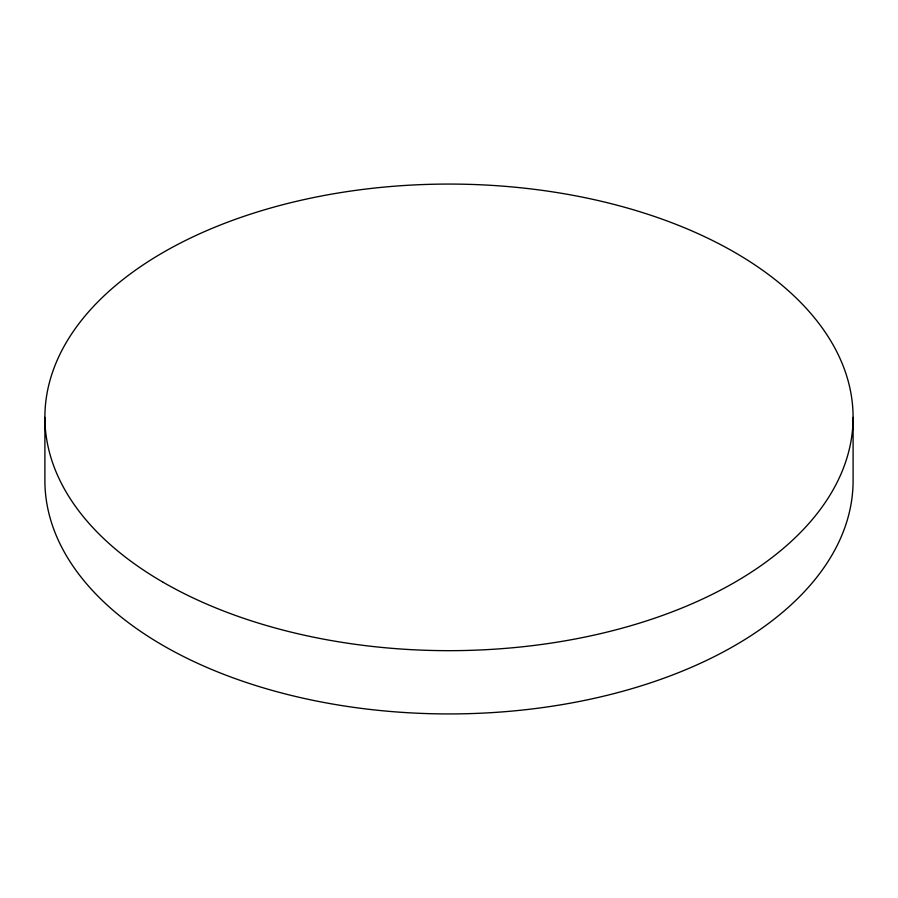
<?xml version="1.0" encoding="UTF-8"?>
<svg xmlns="http://www.w3.org/2000/svg" width="898" height="898" viewBox="0 0 898 898"><rect width="100%" height="100%" fill="white"/><g stroke="black" fill="none" stroke-linecap="round" stroke-linejoin="round"><path stroke-width="1.35" d="M853.1 417.368L853.1 480.632A404.1 233.3 0 0 1 449 713.932A404.1 233.3 0 0 1 44.9 480.632L44.9 417.368M163.256 582.342A404.1 233.3 0 0 0 839.327 477.747A404.1 233.3 0 0 0 344.417 192.015A404.1 233.3 0 0 0 163.256 582.342"/></g></svg>
